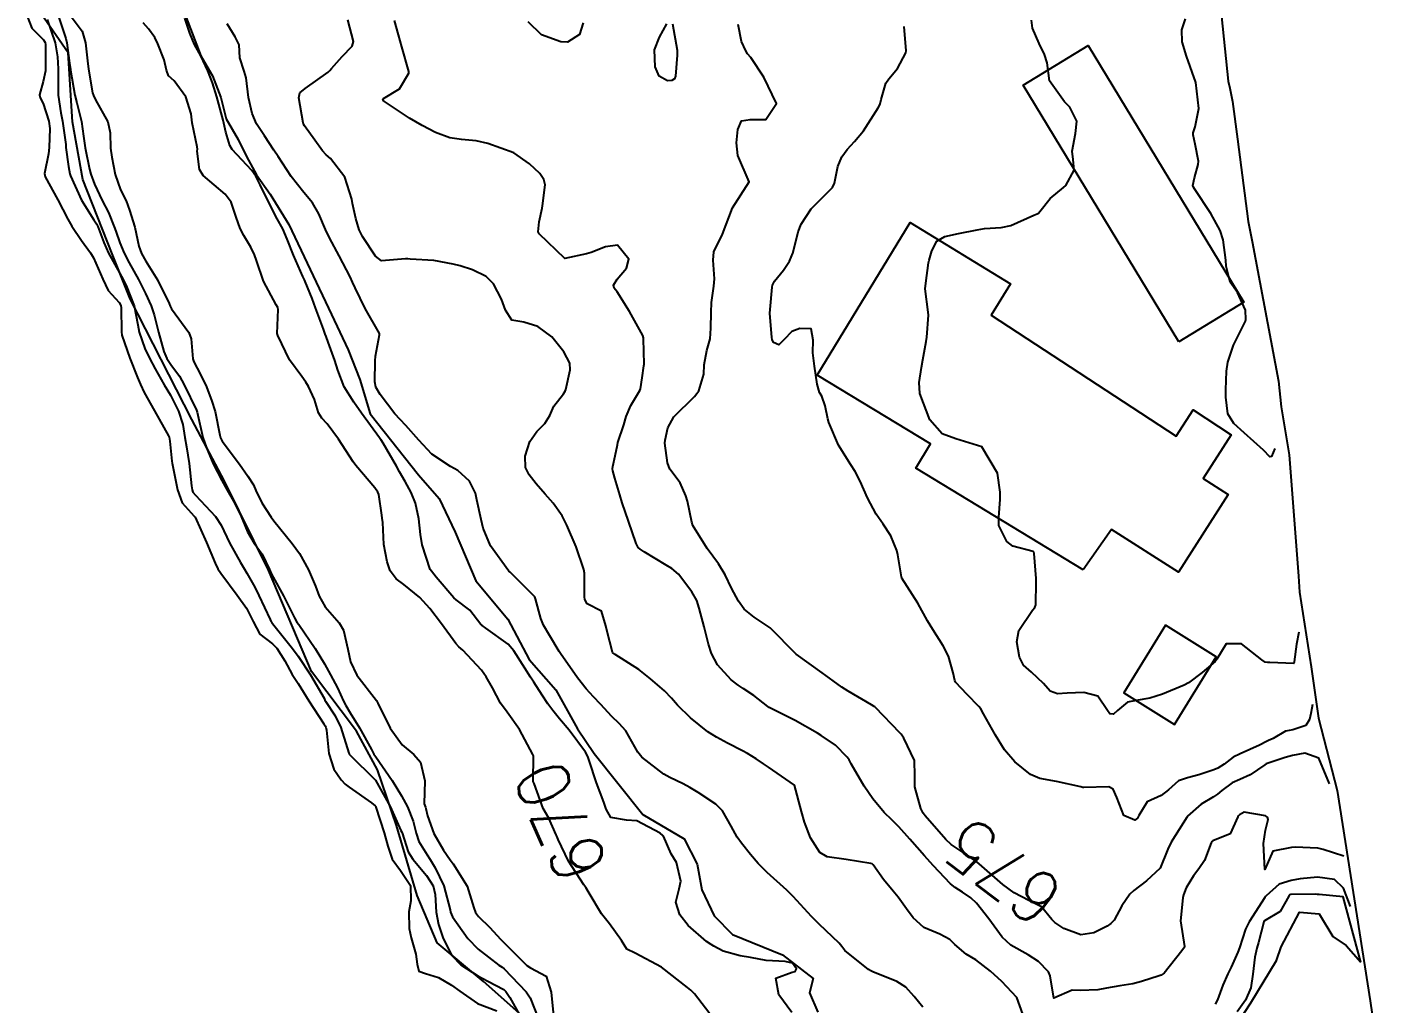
# Model space of a CAD drawing. Header units: metres. Extents: x 292545 to 299085, y 7450245 to 7463078.
# Drawn here: x 296391.9 to 296496.2, y 7455177.6 to 7455252.1 of the extents above; entities that cross this region are included whole.
import ezdxf
from ezdxf.enums import TextEntityAlignment as Align

# ---------------------------------------------------------------- set-up
doc = ezdxf.new("R2010")
doc.units = ezdxf.units.M
for name, color, linetype in [('Area', 45, 'Continuous'), ('Cotas', 45, 'Continuous'), ('Curvas de Nivel 1m', 11, 'Continuous'), ('Curvas de Nivel 5m', 15, 'Continuous'), ('Edificações', 30, 'Continuous'), ('Hidrografia', 140, 'Continuous')]:
    doc.layers.add(name, color=color, linetype=linetype)
doc.styles.add('Style-STANDARD', font='STANDARD.shx')

msp = doc.modelspace()

# ---------------------------------------------------------------- linework, layer by layer
at = {"layer": 'Area'}
msp.add_polyline3d([(296482.52, 7455258.59, 690.02), (296483.61, 7455247.95, 683.59), (296483.73, 7455247.42, 686.53), (296483.93, 7455246.41, 686.85), (296484.31, 7455243.53, 686.02), (296485.14, 7455237.25, 680.47), (296485.44, 7455235.72, 680.71), (296487.45, 7455225.07, 679.81), (296487.65, 7455223.1, 678.08), (296488.26, 7455219.45, 677.94), (296488.98, 7455210.17, 681.51), (296489.05, 7455208.95, 681.94), (296489.95, 7455203.26, 676.99), (296490.51, 7455199.33, 676.61), (296491.93, 7455193.82, 679.49), (296494.44, 7455177.78, 671.53), (296496.17, 7455165.94, 688.38)], dxfattribs=at)
at = {"layer": 'Curvas de Nivel 1m', "flags": 128}
for points, elevation in [([(296391.92, 7455252.92), (296392.26, 7455251.99), (296393.17, 7455251.1), (296393.29, 7455250.9), (296393.31, 7455250.76), (296393.31, 7455248.9), (296393.3, 7455248.74), (296393.13, 7455247.92), (296392.86, 7455246.9), (296392.9, 7455246.68), (296393.12, 7455246.26), (296393.57, 7455244.9), (296393.64, 7455244.35), (296393.6, 7455242.89), (296393.55, 7455242.41), (296393.23, 7455240.9), (296393.29, 7455240.66), (296394.26, 7455238.89), (296395.01, 7455237.42), (296395.31, 7455236.88), (296396.06, 7455235.8), (296396.74, 7455234.86), (296396.98, 7455234.47), (296397.69, 7455232.85), (296398.09, 7455231.99), (296398.94, 7455231.06), (296399.07, 7455230.83), (296399.1, 7455230.66), (296399.11, 7455228.83), (296399.15, 7455228.57), (296399.76, 7455226.82), (296400.34, 7455225.34), (296400.56, 7455224.81), (296400.85, 7455224.19), (296401.63, 7455222.8), (296402.71, 7455220.89), (296402.75, 7455220.79), (296402.81, 7455220.47), (296402.96, 7455218.95), (296402.97, 7455218.79), (296403.02, 7455218.56), (296403.39, 7455216.78), (296403.75, 7455215.77), (296404.67, 7455214.76), (296404.74, 7455214.67), (296405.61, 7455212.75), (296406.26, 7455211.18), (296406.46, 7455210.74), (296406.69, 7455210.4), (296407.94, 7455208.73), (296408.66, 7455207.73), (296409.17, 7455206.71), (296409.68, 7455205.75), (296410.63, 7455205.02), (296410.97, 7455204.69), (296411.58, 7455203.71), (296412.15, 7455202.67), (296412.59, 7455201.98), (296413.42, 7455200.66), (296414.56, 7455198.92), (296414.66, 7455198.75), (296414.71, 7455198.65), (296414.76, 7455198.43), (296414.95, 7455196.64), (296415.33, 7455195.45), (296415.88, 7455194.63), (296416.18, 7455194.3), (296416.5, 7455194.07), (296418.19, 7455192.89), (296418.48, 7455192.65), (296418.52, 7455192.6), (296418.54, 7455192.54), (296419.18, 7455190.59), (296419.46, 7455189.57), (296419.77, 7455188.59), (296420.42, 7455187.73), (296421.19, 7455186.57), (296421.21, 7455185.39), (296421.06, 7455184.57), (296421.08, 7455183.28), (296421.22, 7455182.57), (296421.59, 7455181.32), (296421.68, 7455180.56), (296421.81, 7455180.04), (296422.33, 7455179.86), (296423.31, 7455179.55), (296424.32, 7455178.97), (296424.94, 7455178.52), (296426.3, 7455177.56), (296427.76, 7455177.02)], 673), ([(296393.43, 7455252.65), (296394.04, 7455250.89), (296394.23, 7455249.82), (296394.27, 7455248.89), (296394.27, 7455247.75), (296394.28, 7455246.89), (296394.47, 7455245.53), (296394.6, 7455244.89), (296394.85, 7455243.11), (296394.87, 7455242.88), (296395.06, 7455241.45), (296395.16, 7455240.88), (296395.21, 7455240.72), (296396.07, 7455238.87), (296397.01, 7455237.36), (296397.2, 7455237.06), (296397.3, 7455236.86), (296397.77, 7455235.63), (296398.12, 7455234.84), (296398.96, 7455233.33), (296399.24, 7455232.83), (296399.53, 7455232.24), (296400.07, 7455230.82), (296400.36, 7455229.37), (296400.46, 7455228.81), (296400.89, 7455227.55), (296401.24, 7455226.81), (296401.68, 7455226), (296402.37, 7455224.79), (296402.85, 7455223.98), (296403.46, 7455222.78), (296403.79, 7455221.75), (296403.96, 7455220.77), (296404.07, 7455220.04), (296404.27, 7455218.77), (296404.47, 7455217.07), (296404.51, 7455216.76), (296404.57, 7455216.58), (296404.76, 7455216.35), (296406.29, 7455214.74), (296406.73, 7455214.06), (296407.36, 7455212.73), (296408.21, 7455211.21), (296408.5, 7455210.72), (296408.69, 7455210.4), (296409.3, 7455209.33), (296409.6, 7455208.71), (296410.47, 7455206.87), (296410.55, 7455206.69), (296410.59, 7455206.64), (296410.64, 7455206.57), (296412.18, 7455204.67), (296412.61, 7455204.08), (296413.54, 7455202.66), (296414.58, 7455200.86), (296414.65, 7455200.72), (296414.69, 7455200.65), (296415.43, 7455199.51), (296415.85, 7455198.63), (296416.48, 7455196.66), (296416.49, 7455196.62), (296416.5, 7455196.6), (296416.52, 7455196.57), (296418.5, 7455194.6), (296419.62, 7455192.59), (296420.45, 7455190.78), (296420.51, 7455190.64), (296420.53, 7455190.58), (296421, 7455189.14), (296421.35, 7455188.57), (296422.41, 7455187.34), (296422.91, 7455186.54), (296423.06, 7455185.88), (296423.14, 7455184.54), (296423.32, 7455183.59), (296423.66, 7455182.54), (296424.34, 7455181.23), (296425.03, 7455180.52), (296426.32, 7455179.68), (296427.09, 7455179.26), (296428.31, 7455178.63), (296428.47, 7455178.48), (296428.76, 7455178.02), (296429.62, 7455176.47)], 672), ([(296394.31, 7455252.89), (296394.86, 7455251.2), (296394.94, 7455250.88), (296395.15, 7455249.33), (296395.21, 7455248.88), (296395.23, 7455248.8), (296395.54, 7455246.88), (296395.69, 7455246.3), (296396.05, 7455244.87), (296396.2, 7455243.76), (296396.34, 7455242.87), (296396.68, 7455241.24), (296396.77, 7455240.86), (296397.04, 7455240.1), (296397.63, 7455238.85), (296398.11, 7455237.93), (296398.55, 7455236.84), (296398.67, 7455236.5), (296398.99, 7455235.62), (296399.32, 7455234.83), (296399.7, 7455234.09), (296400.41, 7455232.82), (296400.94, 7455231.75), (296401.37, 7455230.81), (296401.61, 7455230.12), (296401.93, 7455228.8), (296402.35, 7455227.33), (296402.58, 7455226.79), (296402.88, 7455226.34), (296403.53, 7455225.44), (296403.89, 7455224.77), (296404.83, 7455222.84), (296404.87, 7455222.76), (296404.89, 7455222.7), (296405.32, 7455220.75), (296405.59, 7455219.97), (296406.12, 7455218.75), (296406.77, 7455217.48), (296407.19, 7455216.74), (296407.76, 7455215.72), (296408.25, 7455214.72), (296408.73, 7455213.55), (296409.23, 7455212.71), (296409.86, 7455211.86), (296410.42, 7455210.69), (296410.49, 7455210.5), (296410.69, 7455210.1), (296411.47, 7455208.68), (296412.32, 7455207), (296412.51, 7455206.67), (296412.64, 7455206.48), (296413.91, 7455204.66), (296414.61, 7455203.5), (296415.08, 7455202.64), (296415.6, 7455201.65), (296416.07, 7455200.63), (296416.24, 7455200.3), (296416.56, 7455199.76), (296417.28, 7455198.61), (296418.19, 7455196.94), (296418.38, 7455196.6), (296418.52, 7455196.4), (296419.78, 7455194.59), (296420.49, 7455193.42), (296420.94, 7455192.57), (296421.38, 7455191.48), (296421.6, 7455190.56), (296421.81, 7455189.93), (296422.44, 7455188.92), (296422.68, 7455188.55), (296423.06, 7455187.91), (296423.73, 7455186.54), (296424.2, 7455184.72), (296424.24, 7455184.53), (296424.38, 7455184.17), (296425.56, 7455182.52), (296426.35, 7455181.71), (296427.93, 7455180.49), (296428.18, 7455180.33), (296428.33, 7455180.22), (296430.01, 7455178.46), (296430.31, 7455178), (296430.93, 7455176.45)], 671), ([(296450.29, 7455176.88), (296449.29, 7455178.23), (296449.07, 7455179.49), (296450.33, 7455179.95), (296450.54, 7455180.01), (296450.65, 7455180.22), (296450.34, 7455180.64), (296449.79, 7455180.78), (296448.34, 7455180.84), (296447.15, 7455181.07), (296446.34, 7455181.21), (296445.06, 7455181.57), (296444.35, 7455181.94), (296444.13, 7455182.07), (296443.78, 7455182.3), (296442.37, 7455183.52), (296441.73, 7455184.33), (296441.43, 7455185.29), (296441.69, 7455186.33), (296441.82, 7455186.91), (296441.49, 7455188.32), (296441.09, 7455188.98), (296440.5, 7455190.34), (296440.48, 7455190.37), (296440.45, 7455190.39), (296440.24, 7455190.56), (296438.46, 7455191.51), (296437.66, 7455191.57), (296436.47, 7455191.75), (296436.13, 7455192.39), (296435.93, 7455192.94), (296435.38, 7455194.4), (296434.81, 7455196.12), (296434.71, 7455196.41), (296434.53, 7455196.74), (296433.3, 7455198.42), (296432.56, 7455199.3), (296432.05, 7455199.92), (296431.67, 7455200.44), (296431.23, 7455201.1), (296430.59, 7455202.09), (296430.35, 7455202.46), (296429.91, 7455203.16), (296429.07, 7455204.48), (296428.63, 7455205), (296426.93, 7455206.21), (296426.64, 7455206.42), (296426.59, 7455206.45), (296426.56, 7455206.5), (296425.71, 7455207.58), (296424.66, 7455208.37), (296424.49, 7455208.53), (296423.14, 7455210.1), (296422.77, 7455210.55), (296422.69, 7455210.69), (296422.08, 7455212.56), (296421.93, 7455213.35), (296421.82, 7455214.56), (296421.56, 7455215.76), (296421.23, 7455216.57), (296420.77, 7455217.4), (296420.35, 7455218.14), (296420.1, 7455218.58), (296419.09, 7455220.32), (296418.92, 7455220.6), (296418.87, 7455220.66), (296418.81, 7455220.73), (296417.44, 7455222.61), (296416.85, 7455223.46), (296416.12, 7455224.63), (296415.62, 7455225.89), (296415.41, 7455226.63), (296414.9, 7455228.04), (296414.73, 7455228.47), (296414.67, 7455228.64), (296414.53, 7455229.02), (296413.92, 7455230.66), (296413.66, 7455231.37), (296413.13, 7455232.67), (296413.08, 7455232.79), (296412.96, 7455233.04), (296412.25, 7455234.68), (296411.77, 7455235.9), (296411.42, 7455236.69), (296411.01, 7455237.45), (296410.36, 7455238.7), (296409.69, 7455240.05), (296409.36, 7455240.71), (296409.06, 7455241.14), (296408.3, 7455241.95), (296407.56, 7455242.73), (296407.38, 7455243.04), (296407.09, 7455244.05), (296406.93, 7455244.74), (296406.87, 7455244.97), (296406.38, 7455246.75), (296406.05, 7455247.83), (296405.71, 7455248.75), (296405.16, 7455249.9), (296404.69, 7455250.76), (296404.33, 7455251.62), (296403.96, 7455252.77)], 671), ([(296468.16, 7455176.13), (296467.48, 7455178.02), (296466.33, 7455179.25), (296465.46, 7455180.04), (296464.34, 7455180.9), (296463.6, 7455181.32), (296462.73, 7455182.07), (296462.36, 7455182.46), (296461.59, 7455182.87), (296460.37, 7455183.36), (296459.56, 7455184.11), (296459.06, 7455184.79), (296458.4, 7455185.67), (296458.02, 7455186.13), (296457.3, 7455187.02), (296456.5, 7455188.15), (296456.42, 7455188.22), (296456.33, 7455188.25), (296454.44, 7455188.55), (296453, 7455188.75), (296452.44, 7455189.08), (296451.73, 7455190.21), (296451.27, 7455191.41), (296451.04, 7455192.21), (296450.5, 7455194.22), (296448.52, 7455195.6), (296448.13, 7455195.86), (296447.56, 7455196.25), (296446.92, 7455196.65), (296446.53, 7455196.86), (296445.38, 7455197.43), (296444.54, 7455197.88), (296443.89, 7455198.3), (296442.56, 7455199.37), (296441.57, 7455200.33), (296441.11, 7455200.87), (296440.58, 7455201.44), (296439.51, 7455202.35), (296438.6, 7455203.05), (296436.8, 7455204.2), (296436.62, 7455204.34), (296436.59, 7455204.38), (296436.2, 7455205.95), (296436.1, 7455206.39), (296435.76, 7455207.5), (296434.66, 7455208.07), (296434.49, 7455208.41), (296434.47, 7455208.61), (296434.46, 7455210.41), (296434.41, 7455210.7), (296433.82, 7455212.42), (296433.11, 7455214.06), (296432.93, 7455214.43), (296432.75, 7455214.78), (296432.06, 7455215.74), (296431.45, 7455216.44), (296430.77, 7455217.23), (296430.23, 7455217.91), (296429.95, 7455218.46), (296429.93, 7455219.33), (296430.28, 7455220.46), (296430.82, 7455221.22), (296431.44, 7455221.84), (296431.82, 7455222.44), (296432.13, 7455223.14), (296432.85, 7455224.09), (296432.99, 7455224.29), (296433.03, 7455224.43), (296433.37, 7455225.93), (296433.35, 7455226.43), (296432.89, 7455227.3), (296431.96, 7455228.44), (296430.91, 7455229.22), (296429.82, 7455229.57), (296428.92, 7455229.71), (296428.44, 7455230.48), (296428.12, 7455231.31), (296427.52, 7455232.49), (296426.96, 7455233.06), (296425.92, 7455233.55), (296424.97, 7455233.85), (296424.44, 7455234), (296422.97, 7455234.28), (296421.16, 7455234.38), (296420.97, 7455234.4), (296420.79, 7455234.39), (296418.97, 7455234.25), (296418.51, 7455234.6), (296417.52, 7455236.09), (296417.25, 7455236.62), (296417.01, 7455237.47), (296416.76, 7455238.62), (296416.7, 7455238.96), (296416.17, 7455240.63), (296415.07, 7455242.05), (296414.75, 7455242.33), (296414.45, 7455242.65), (296413.87, 7455243.45), (296413.09, 7455244.55), (296413.02, 7455244.67), (296412.99, 7455244.78), (296412.64, 7455246.67), (296412.74, 7455247.06), (296413.13, 7455247.4), (296414.89, 7455248.64), (296415.02, 7455248.76), (296415.15, 7455248.91), (296415.96, 7455249.83), (296416.73, 7455250.62), (296416.82, 7455250.97), (296416.39, 7455252.63)], 673), ([(296492.44, 7455188.8), (296490.87, 7455189.32), (296490.45, 7455189.41), (296488.73, 7455189.49), (296488.45, 7455189.48), (296487.03, 7455189.2), (296486.42, 7455187.79), (296486.31, 7455189.79), (296486.46, 7455190.79), (296486.65, 7455191.61), (296486.6, 7455191.79), (296486.47, 7455191.9), (296484.83, 7455192.17), (296484.47, 7455191.96), (296484.4, 7455191.9), (296484.34, 7455191.82), (296483.77, 7455190.52), (296482.45, 7455189.98), (296482.37, 7455189.92), (296482.32, 7455189.84), (296481.79, 7455188.49), (296481.36, 7455187.85), (296480.97, 7455187.3), (296480.41, 7455186.4), (296480.21, 7455185.86), (296480.16, 7455185.62), (296479.98, 7455183.87), (296480.28, 7455181.93), (296480.28, 7455181.86), (296480.08, 7455181.59), (296478.73, 7455179.88), (296478.49, 7455179.73), (296478.33, 7455179.67), (296476.99, 7455179.24), (296476.32, 7455179.08), (296475.33, 7455178.91), (296474.31, 7455178.73), (296473.65, 7455178.61), (296472.31, 7455178.57), (296471.69, 7455178.59), (296470.31, 7455177.98), (296470.03, 7455179.69), (296469.9, 7455179.99), (296469.12, 7455180.78), (296468.35, 7455181.29), (296467.02, 7455182.02), (296466.36, 7455182.62), (296465.33, 7455184.04), (296464.39, 7455185.23), (296463.97, 7455185.62), (296463.33, 7455186.07), (296462.76, 7455186.43), (296462.41, 7455186.7), (296461.09, 7455188.09), (296460.43, 7455188.83), (296459.3, 7455190.11), (296458.46, 7455191.06), (296457.92, 7455191.58), (296457.34, 7455192.14), (296456.49, 7455193.18), (296455.81, 7455194.16), (296454.83, 7455195.85), (296454.66, 7455196.17), (296454.52, 7455196.37), (296453.63, 7455197.28), (296452.54, 7455198.03), (296452.25, 7455198.2), (296450.56, 7455199.16), (296448.72, 7455200.09), (296448.57, 7455200.16), (296448.45, 7455200.24), (296447.38, 7455201.06), (296446.59, 7455201.61), (296446.19, 7455201.87), (296445.66, 7455202.28), (296444.61, 7455203.42), (296444.15, 7455204.29), (296443.94, 7455204.99), (296443.6, 7455206.3), (296443.22, 7455207.74), (296443.03, 7455208.31), (296442.67, 7455208.99), (296441.63, 7455210.33), (296441.12, 7455210.76), (296440.7, 7455211.03), (296439.03, 7455212.04), (296438.71, 7455212.23), (296438.57, 7455212.36), (296438.42, 7455212.66), (296437.82, 7455214.37), (296437.35, 7455215.78), (296437.16, 7455216.38), (296436.78, 7455217.67), (296436.62, 7455218.22), (296436.6, 7455218.38), (296436.62, 7455218.54), (296436.8, 7455219.35), (296436.98, 7455220.21), (296437.02, 7455220.38), (296437.46, 7455221.74), (296437.65, 7455222.37), (296438.01, 7455223.2), (296438.7, 7455224.36), (296438.75, 7455224.47), (296438.87, 7455225.31), (296439, 7455226.24), (296439.01, 7455226.36), (296438.98, 7455228.28), (296438.97, 7455228.36), (296438.91, 7455228.55), (296437.91, 7455230.37), (296436.95, 7455231.87), (296436.74, 7455232.17), (296436.69, 7455232.38), (296436.96, 7455232.85), (296437.66, 7455233.68), (296437.86, 7455234.37), (296436.99, 7455235.43), (296436.06, 7455235.32), (296434.98, 7455234.87), (296434.61, 7455234.78), (296432.97, 7455234.43), (296431, 7455236.3), (296430.93, 7455236.45), (296431.01, 7455237.23), (296431.22, 7455238.25), (296431.25, 7455238.45), (296431.45, 7455240.04), (296431.35, 7455240.45), (296431.06, 7455240.92), (296430.26, 7455241.65), (296429.07, 7455242.48), (296427.08, 7455243.2), (296426.18, 7455243.41), (296425.08, 7455243.49), (296424.17, 7455243.62), (296423.09, 7455244.04), (296422.08, 7455244.56), (296421.1, 7455245.14), (296419.51, 7455246.19), (296419.12, 7455246.46), (296419.06, 7455246.59), (296419.12, 7455246.63), (296420.34, 7455247.37), (296421.04, 7455248.57), (296421.04, 7455248.68), (296420.52, 7455250.58), (296420.27, 7455251.48), (296419.96, 7455252.58)], 674), ([(296489.01, 7455205.9), (296488.83, 7455205), (296488.65, 7455203.65), (296488.61, 7455203.51), (296486.8, 7455203.6), (296486.61, 7455203.6), (296486.43, 7455203.61), (296486.19, 7455203.79), (296484.63, 7455205.02), (296483.45, 7455205.01), (296482.74, 7455203.84), (296482.61, 7455203.66), (296481.63, 7455202.82), (296480.59, 7455202.05), (296480.25, 7455201.87), (296478.59, 7455201.17), (296477.62, 7455200.87), (296476.58, 7455200.7), (296475.93, 7455200.57), (296475.17, 7455199.92), (296474.86, 7455199.64), (296474.57, 7455199.68), (296474.39, 7455199.93), (296473.66, 7455201.02), (296472.59, 7455201.31), (296471.31, 7455201.25), (296470.59, 7455201.2), (296470.01, 7455201.41), (296469.51, 7455201.99), (296468.6, 7455202.86), (296467.99, 7455203.39), (296467.68, 7455204.01), (296467.48, 7455205.17), (296467.62, 7455206.02), (296468.66, 7455207.59), (296468.86, 7455207.8), (296468.93, 7455208), (296468.96, 7455209.73), (296468.95, 7455210), (296468.79, 7455211.92), (296468.78, 7455212), (296468.71, 7455212.05), (296467.17, 7455212.48), (296466.72, 7455212.82), (296466.11, 7455214.04), (296466.09, 7455214.69), (296466.2, 7455216.04), (296466.2, 7455216.6), (296465.99, 7455218.04), (296464.8, 7455220.05), (296462.82, 7455220.67), (296461.78, 7455221.04), (296460.83, 7455222.1), (296460.06, 7455224.11), (296460.01, 7455224.97), (296460.19, 7455226.11), (296460.3, 7455226.7), (296460.56, 7455228.1), (296460.6, 7455228.41), (296460.72, 7455230.1), (296460.7, 7455230.33), (296460.47, 7455232.1), (296460.52, 7455232.54), (296460.74, 7455234.1), (296460.79, 7455234.29), (296460.99, 7455235), (296461.36, 7455235.74), (296461.98, 7455236.09), (296463.01, 7455236.34), (296464.44, 7455236.62), (296465.01, 7455236.7), (296466.27, 7455236.78), (296467.01, 7455236.95), (296468.76, 7455237.74), (296469.02, 7455237.84), (296469.13, 7455237.89), (296469.22, 7455238), (296470.03, 7455239), (296471.04, 7455239.83), (296471.21, 7455239.98), (296471.86, 7455241.17), (296471.77, 7455241.97), (296471.71, 7455242.6), (296471.95, 7455243.97), (296472.05, 7455244.91), (296471.51, 7455245.97), (296471.12, 7455246.38), (296469.97, 7455247.99), (296469.8, 7455249.35), (296469.58, 7455250), (296469.18, 7455250.84), (296468.67, 7455252.01), (296468.6, 7455252.6)], 677), ([(296487.18, 7455219.91), (296486.92, 7455219.3), (296486.8, 7455219.29), (296486.3, 7455219.8), (296484.82, 7455221.13), (296484.05, 7455221.82), (296483.59, 7455222.58), (296483.43, 7455223.83), (296483.44, 7455224.41), (296483.48, 7455225.83), (296483.58, 7455226.52), (296484.02, 7455227.82), (296484.92, 7455229.63), (296484.96, 7455229.77), (296484.93, 7455230.48), (296484.31, 7455231.82), (296483.75, 7455232.62), (296483.46, 7455233.83), (296483.43, 7455234.29), (296483.23, 7455235.84), (296483, 7455236.55), (296482.28, 7455237.85), (296481.04, 7455239.75), (296480.97, 7455239.86), (296480.92, 7455239.99), (296481.05, 7455240.58), (296481.32, 7455241.6), (296481.35, 7455241.86), (296481.09, 7455243.14), (296480.93, 7455243.86), (296480.94, 7455244.02), (296481.1, 7455244.46), (296481.38, 7455245.86), (296481.14, 7455247.86), (296480.42, 7455249.87), (296480.1, 7455250.95), (296480.07, 7455251.87), (296480.35, 7455252.72)], 678), ([(296460.3, 7455177.3), (296459.64, 7455178.11), (296459.01, 7455178.81), (296458.32, 7455179.24), (296456.49, 7455179.99), (296456.33, 7455180.05), (296456.15, 7455180.15), (296454.35, 7455181.61), (296454.11, 7455181.93), (296453.91, 7455182.18), (296452.37, 7455183.63), (296451.8, 7455184.21), (296450.4, 7455185.73), (296449.91, 7455186.22), (296448.42, 7455187.56), (296447.72, 7455188.25), (296447.13, 7455188.95), (296446.45, 7455189.8), (296446.11, 7455190.27), (296445.65, 7455191.09), (296444.99, 7455192.28), (296444.48, 7455192.79), (296443.14, 7455193.66), (296442.5, 7455194.05), (296442, 7455194.32), (296440.98, 7455194.81), (296440.51, 7455195.08), (296438.84, 7455196.36), (296438.53, 7455196.74), (296437.62, 7455198.37), (296437.12, 7455198.94), (296436.56, 7455199.46), (296435.69, 7455200.4), (296435.15, 7455200.98), (296434.58, 7455201.59), (296433.92, 7455202.42), (296432.62, 7455204.28), (296432.52, 7455204.43), (296431.81, 7455205.62), (296431.34, 7455206.45), (296431.14, 7455206.95), (296430.73, 7455208.46), (296430.66, 7455208.6), (296428.78, 7455210.48), (296428.69, 7455210.57), (296427.29, 7455212.49), (296426.73, 7455213.83), (296426.57, 7455214.5), (296426.25, 7455216), (296426.13, 7455216.51), (296425.68, 7455217.42), (296424.78, 7455218.24), (296424.24, 7455218.54), (296422.8, 7455219.5), (296421.81, 7455220.56), (296420.82, 7455221.67), (296420.38, 7455222.13), (296419.99, 7455222.58), (296418.85, 7455224.03), (296418.53, 7455224.6), (296418.45, 7455225.02), (296418.48, 7455226.6), (296418.51, 7455226.98), (296418.82, 7455228.6), (296418.8, 7455228.71), (296417.72, 7455230.61), (296416.95, 7455232.19), (296416.76, 7455232.62), (296416.57, 7455233.01), (296415.72, 7455234.63), (296414.99, 7455236.01), (296414.69, 7455236.64), (296414.18, 7455237.82), (296413.69, 7455238.66), (296413.03, 7455239.45), (296412.07, 7455240.68), (296411.07, 7455242.2), (296410.75, 7455242.69), (296410.02, 7455243.77), (296409.43, 7455244.71), (296409.1, 7455245.48), (296408.82, 7455246.71), (296408.62, 7455248.2), (296408.48, 7455248.72), (296408.15, 7455249.73), (296408.1, 7455250.73), (296407.78, 7455251.33), (296407.19, 7455252.32)], 672), ([(296490.04, 7455200.39), (296489.99, 7455200.1), (296489.92, 7455199.69), (296489.82, 7455199.23), (296489.53, 7455198.78), (296488.55, 7455198.45), (296487.98, 7455198.35), (296487.05, 7455197.78), (296486.7, 7455197.63), (296486.54, 7455197.57), (296486.01, 7455197.27), (296484.53, 7455196.61), (296483.99, 7455196.36), (296483.3, 7455195.83), (296482.82, 7455195.53), (296482.52, 7455195.4), (296481.36, 7455195.01), (296480.51, 7455194.79), (296479.82, 7455194.56), (296479.05, 7455193.88), (296478.49, 7455193.45), (296477.42, 7455192.97), (296476.78, 7455191.91), (296476.68, 7455191.7), (296476.47, 7455191.55), (296475.64, 7455191.92), (296475.12, 7455193.29), (296474.83, 7455193.93), (296474.5, 7455194.09), (296472.6, 7455194.05), (296472.5, 7455194.06), (296472.36, 7455194.11), (296470.51, 7455194.51), (296469.24, 7455194.73), (296468.51, 7455195.05), (296467.33, 7455196.02), (296466.53, 7455196.93), (296465.85, 7455198.04), (296464.94, 7455199.68), (296464.72, 7455200.05), (296464.57, 7455200.24), (296463.67, 7455201.15), (296462.8, 7455202.08), (296462.73, 7455202.22), (296462.6, 7455202.81), (296462.25, 7455204.08), (296461.86, 7455204.85), (296461.05, 7455206.1), (296460.65, 7455206.76), (296459.91, 7455208.11), (296458.69, 7455210.02), (296458.66, 7455210.12), (296458.39, 7455211.8), (296458.31, 7455212.13), (296457.84, 7455213.25), (296457.26, 7455214.14), (296456.74, 7455214.9), (296456.08, 7455216.16), (296455.5, 7455217.44), (296455.12, 7455218.17), (296454.79, 7455218.68), (296453.85, 7455220.18), (296453.12, 7455221.9), (296453.04, 7455222.19), (296452.84, 7455223.19), (296452.58, 7455223.92), (296452.4, 7455224.2), (296452.24, 7455224.82), (296452.03, 7455226.2), (296451.9, 7455227.22), (296451.91, 7455228.2), (296451.76, 7455229.05), (296450.91, 7455229.07), (296450.3, 7455228.84), (296449.71, 7455228.23), (296449.31, 7455227.83), (296448.9, 7455228), (296448.79, 7455228.24), (296448.77, 7455228.38), (296448.62, 7455230.24), (296448.63, 7455230.54), (296448.78, 7455232.24), (296448.81, 7455232.39), (296448.96, 7455232.68), (296449.67, 7455233.53), (296450.11, 7455234.23), (296450.37, 7455234.84), (296450.72, 7455236.22), (296450.78, 7455236.45), (296451.01, 7455237.05), (296451.78, 7455238.21), (296453.04, 7455239.48), (296453.39, 7455239.83), (296453.55, 7455240.18), (296453.8, 7455241.45), (296454.11, 7455242.18), (296454.52, 7455242.73), (296455.08, 7455243.36), (296455.76, 7455244.16), (296456.88, 7455245.91), (296457.01, 7455246.14), (296457.04, 7455246.22), (296457.12, 7455246.55), (296457.48, 7455247.79), (296457.7, 7455248.13), (296458.35, 7455248.93), (296459, 7455250.12), (296459.02, 7455250.27), (296458.86, 7455252.12)], 676), ([(296492.94, 7455184.96), (296492.41, 7455186.38), (296491.73, 7455187.04), (296490.42, 7455187.22), (296489.11, 7455187.07), (296488.41, 7455186.96), (296487.51, 7455186.68), (296486.51, 7455185.79), (296486.46, 7455185.73), (296486.4, 7455185.66), (296485.2, 7455183.81), (296484.94, 7455183.25), (296484.48, 7455181.82), (296484.35, 7455181.48), (296483.83, 7455180.34), (296483.58, 7455179.83), (296483.19, 7455178.96), (296482.79, 7455177.84), (296482.62, 7455177.52)], 673), ([(296493.73, 7455180.71), (296492.4, 7455185.72), (296490.55, 7455185.89), (296490.4, 7455185.89), (296490.26, 7455185.9), (296488.4, 7455185.88), (296488.32, 7455185.85), (296488.25, 7455185.77), (296487.57, 7455184.6), (296486.38, 7455183.88), (296486.32, 7455183.79), (296485.92, 7455182.23), (296485.81, 7455181.8), (296485.64, 7455181.1), (296485.5, 7455179.8), (296485.35, 7455178.77), (296484.92, 7455177.81), (296484.29, 7455176.92)], 672)]:
    msp.add_lwpolyline(points, dxfattribs=dict(at, elevation=elevation))
at = {"layer": 'Curvas de Nivel 5m', "flags": 128}
for points, elevation in [([(296395.28, 7455252.88), (296396.1, 7455251.78), (296396.36, 7455250.87), (296396.51, 7455249.51), (296396.6, 7455248.87), (296396.91, 7455247.07), (296396.97, 7455246.86), (296397.12, 7455246.53), (296398.06, 7455244.85), (296398.24, 7455244), (296398.28, 7455242.84), (296398.37, 7455242.15), (296398.63, 7455240.84), (296399.04, 7455239.67), (296399.46, 7455238.83), (296399.72, 7455238.12), (296400.12, 7455236.82), (296400.44, 7455235.36), (296400.63, 7455234.81), (296400.97, 7455234.21), (296401.85, 7455232.8), (296402.74, 7455230.99), (296402.82, 7455230.79), (296402.93, 7455230.57), (296404.25, 7455228.77), (296404.43, 7455228.3), (296404.57, 7455226.76), (296404.64, 7455226.53), (296404.88, 7455226.05), (296405.55, 7455224.75), (296405.99, 7455223.61), (296406.26, 7455222.75), (296406.63, 7455220.93), (296406.68, 7455220.74), (296406.81, 7455220.49), (296408.12, 7455218.73), (296408.77, 7455217.82), (296409.2, 7455217.14), (296409.37, 7455216.71), (296409.83, 7455215.78), (296410.54, 7455214.69), (296410.74, 7455214.41), (296412.15, 7455212.68), (296412.71, 7455211.92), (296413.4, 7455210.66), (296413.92, 7455209.42), (296414.21, 7455208.65), (296414.66, 7455207.85), (296415.72, 7455206.63), (296416.06, 7455206.05), (296416.4, 7455204.62), (296416.61, 7455203.65), (296417.09, 7455202.62), (296418.57, 7455200.69), (296418.62, 7455200.65), (296418.64, 7455200.6), (296418.68, 7455200.49), (296419.63, 7455198.59), (296420.53, 7455197.32), (296421.43, 7455196.57), (296421.95, 7455195.99), (296422.27, 7455194.55), (296422.22, 7455192.81), (296422.32, 7455192.55), (296422.36, 7455192.44), (296422.47, 7455191.9), (296422.95, 7455190.55), (296423.7, 7455189.28), (296424.2, 7455188.53), (296424.43, 7455188.22), (296425.5, 7455186.52), (296426.02, 7455184.88), (296426.15, 7455184.51), (296426.38, 7455184.2), (296427.24, 7455183.37), (296428.06, 7455182.48), (296428.36, 7455182.17), (296430.06, 7455180.46), (296430.33, 7455180.29), (296431.54, 7455179.66), (296431.93, 7455178.44), (296432.09, 7455176.62)], 670), ([(296444.29, 7455176.46), (296442.86, 7455178.31), (296442.58, 7455178.58), (296442.32, 7455178.78), (296440.33, 7455180.34), (296438.34, 7455181.4), (296437.69, 7455181.71), (296437.29, 7455182.38), (296436.37, 7455183.65), (296435.77, 7455184.4), (296434.81, 7455186), (296434.56, 7455186.41), (296434.41, 7455186.62), (296433.25, 7455188.42), (296432.45, 7455190.09), (296432.35, 7455190.33), (296432.31, 7455190.43), (296431.73, 7455191.7), (296431.3, 7455192.45), (296430.61, 7455194.35), (296430.56, 7455194.46), (296430.55, 7455194.51), (296430.56, 7455196.46), (296430.52, 7455196.58), (296429.49, 7455198.47), (296428.57, 7455199.81), (296428.05, 7455200.49), (296427.43, 7455201.65), (296426.96, 7455202.5), (296426.6, 7455203), (296425.17, 7455204.52), (296424.87, 7455204.78), (296424.63, 7455205.04), (296423.54, 7455206.54), (296422.66, 7455207.71), (296421.9, 7455208.56), (296420.68, 7455209.55), (296420.09, 7455209.98), (296419.62, 7455210.59), (296419.39, 7455211.28), (296419.14, 7455212.59), (296419.06, 7455214.27), (296419.02, 7455214.6), (296418.98, 7455214.83), (296418.76, 7455216.41), (296418.69, 7455216.6), (296418.46, 7455216.91), (296417, 7455218.62), (296416.79, 7455218.91), (296415.68, 7455220.63), (296414.82, 7455221.8), (296414.42, 7455222.24), (296414.16, 7455222.65), (296413.85, 7455223.66), (296413.39, 7455224.66), (296413.19, 7455224.99), (296412.87, 7455225.41), (296411.94, 7455226.68), (296411.04, 7455228.55), (296411.01, 7455228.69), (296411.08, 7455230.54), (296411.04, 7455230.69), (296410.93, 7455230.89), (296409.95, 7455232.7), (296409.42, 7455234.27), (296409.27, 7455234.71), (296408.99, 7455235.29), (296408.46, 7455236.18), (296408.17, 7455236.72), (296407.86, 7455237.58), (296407.48, 7455238.73), (296407.03, 7455239.33), (296405.35, 7455240.76), (296405.06, 7455241.21), (296404.9, 7455242.6), (296404.91, 7455242.76), (296404.88, 7455242.95), (296404.5, 7455244.77), (296404.42, 7455245.45), (296404.03, 7455246.77), (296403.14, 7455247.99), (296402.71, 7455248.36), (296402.55, 7455248.79), (296402.36, 7455249.59), (296401.88, 7455250.8), (296401.67, 7455251.29), (296401.18, 7455251.96), (296400.77, 7455252.4)], 670), ([(296434.36, 7455252.41), (296434.08, 7455251.52), (296433.17, 7455250.94), (296432.65, 7455250.95), (296431.18, 7455251.48), (296430.17, 7455252.47)], 675), ([(296441.19, 7455252.33), (296441.54, 7455250.33), (296441.53, 7455249.95), (296441.4, 7455248.33), (296441.34, 7455248.13), (296441.14, 7455248.01), (296440.8, 7455247.99), (296440.17, 7455248.34), (296439.85, 7455249.05), (296439.81, 7455250.35), (296440.2, 7455251.32), (296440.75, 7455252.34)], 675), ([(296491.35, 7455194.32), (296490.53, 7455196.28), (296489.45, 7455196.68), (296488.53, 7455196.5), (296487.96, 7455196.35), (296486.52, 7455195.86), (296486.41, 7455195.79), (296485.3, 7455195.01), (296484.51, 7455194.67), (296483.92, 7455194.41), (296483.12, 7455193.83), (296482.79, 7455193.54), (296482.49, 7455193.34), (296481.54, 7455192.79), (296480.51, 7455191.86), (296480.49, 7455191.84), (296480.47, 7455191.82), (296479.26, 7455189.88), (296478.99, 7455189.34), (296478.42, 7455187.89), (296477.38, 7455186.94), (296476.41, 7455186.18), (296476.11, 7455185.91), (296475.49, 7455185.02), (296474.9, 7455183.93), (296474.65, 7455183.66), (296474.38, 7455183.48), (296473.35, 7455182.97), (296472.37, 7455182.81), (296471.05, 7455183.3), (296470.38, 7455183.75), (296470.15, 7455183.98), (296469.35, 7455184.95), (296468.4, 7455185.42), (296467.26, 7455186.02), (296466.41, 7455186.65), (296464.81, 7455188.05), (296464.43, 7455188.37), (296463.52, 7455188.98), (296462.45, 7455189.71), (296462.05, 7455190.08), (296460.47, 7455191.88), (296460.31, 7455192.1), (296460.14, 7455192.44), (296459.69, 7455194.11), (296459.69, 7455194.93), (296459.66, 7455196.11), (296458.85, 7455197.81), (296458.63, 7455198.12), (296458.54, 7455198.23), (296456.69, 7455200.15), (296456.63, 7455200.2), (296456.57, 7455200.24), (296456.37, 7455200.36), (296454.59, 7455201.4), (296454.12, 7455201.7), (296453.46, 7455202.18), (296452.6, 7455202.81), (296450.62, 7455204.22), (296448.64, 7455206.24), (296447.43, 7455207.04), (296446.66, 7455207.66), (296446.22, 7455208.27), (296445.69, 7455209.27), (296445.2, 7455210.28), (296444.7, 7455211.12), (296443.82, 7455212.3), (296442.74, 7455214.05), (296442.66, 7455214.31), (296442.33, 7455215.89), (296442.21, 7455216.32), (296441.76, 7455217.31), (296440.97, 7455218.34), (296440.79, 7455218.82), (296440.6, 7455220.34), (296440.61, 7455220.55), (296440.82, 7455221.51), (296441.28, 7455222.33), (296442.85, 7455223.88), (296443.05, 7455224.11), (296443.19, 7455224.31), (296443.58, 7455225.6), (296443.6, 7455226.3), (296443.8, 7455227.39), (296444.05, 7455228.3), (296444.11, 7455229.1), (296444.13, 7455230.3), (296444.17, 7455231.07), (296444.34, 7455232.3), (296444.38, 7455232.87), (296444.29, 7455234.3), (296444.35, 7455234.93), (296445, 7455236.29), (296445.76, 7455238.28), (296447.04, 7455240.26), (296446.17, 7455242.27), (296446.06, 7455243.25), (296446.16, 7455244.27), (296446.45, 7455244.92), (296447.1, 7455245.04), (296448.31, 7455245.04), (296449.12, 7455246.24), (296448.16, 7455248.25), (296447.16, 7455249.75), (296446.92, 7455250.03), (296446.78, 7455250.27), (296446.46, 7455250.98), (296446.19, 7455252.28)], 675)]:
    msp.add_lwpolyline(points, dxfattribs=dict(at, elevation=elevation))
at = {"layer": 'Edificações'}
for points in [[(296479.83, 7455228.06), (296467.95, 7455247.65), (296472.93, 7455250.67), (296484.81, 7455231.08)], [(296472.55, 7455210.66), (296459.76, 7455218.43), (296460.87, 7455220.27), (296452.24, 7455225.51), (296459.32, 7455237.16), (296466.98, 7455232.5), (296465.52, 7455230.1), (296479.64, 7455220.87), (296480.94, 7455222.86), (296483.84, 7455220.96), (296481.71, 7455217.64), (296483.6, 7455216.42), (296479.82, 7455210.48), (296474.71, 7455213.74)], [(296478.83, 7455206.43), (296475.63, 7455201.27), (296479.5, 7455198.87), (296482.7, 7455204.02)]]:
    msp.add_lwpolyline(points, close=True, dxfattribs=at)
at = {"layer": 'Hidrografia'}
for points in [[(296401.28, 7455260.08), (296405.16, 7455249.9), (296406.07, 7455248.37), (296406.7, 7455246.7), (296407.11, 7455245.07), (296408.02, 7455243.51), (296408.65, 7455242.2), (296409.42, 7455240.8), (296410.46, 7455239.32), (296411.9, 7455237.02), (296415.15, 7455230.15), (296416.42, 7455227.45), (296417.32, 7455225.19), (296418.09, 7455222.58), (296421.79, 7455217.9), (296423.37, 7455216.1), (296424.59, 7455213.53), (296426.17, 7455209.83), (296428.61, 7455206.9), (296430.24, 7455203.81), (296432.27, 7455201.51), (296433.94, 7455198.54), (296435.2, 7455196.65), (296438.91, 7455191.98), (296442.07, 7455190.13), (296443.07, 7455188.19), (296443.43, 7455186.25), (296444.37, 7455184.27), (296445.77, 7455182.83), (296449.57, 7455181.29), (296451.92, 7455179.47), (296451.65, 7455178.39), (296452.28, 7455176.9)], [(296429.7, 7455176.62), (296426.74, 7455179.25), (296423.22, 7455182.21), (296421.7, 7455185.8), (296420.1, 7455191.15), (296418.65, 7455195.41), (296417.05, 7455198.36), (296413.62, 7455202.91), (296410.33, 7455210.63), (296406.97, 7455217.42), (296404.49, 7455222.13), (296399.77, 7455231.35), (296398.41, 7455234.78), (296396.17, 7455240.45), (296395.37, 7455244.85), (296395.04, 7455250.11), (296392.53, 7455253.76)], [(296484.43, 7455176.23), (296485.35, 7455177.62), (296487.31, 7455180.84), (296487.66, 7455181.88), (296489.05, 7455184.53), (296490.55, 7455184.42), (296491.59, 7455182.69), (296492.62, 7455182), (296493.73, 7455180.71)]]:
    msp.add_lwpolyline(points, dxfattribs=at)

# ---------------------------------------------------------------- texts
at = {"layer": 'Cotas', "style": 'Style-STANDARD'}
for s, rotation, p in [('670', 114.3216, (296432.64, 7455191.43, 670)), ('675', 142.7442, (296466.43, 7455187.6, 675))]:
    msp.add_text(s, height=4, rotation=rotation, dxfattribs=at).set_placement(p, align=Align.MIDDLE_CENTER)

doc.saveas('drawing.dxf')
